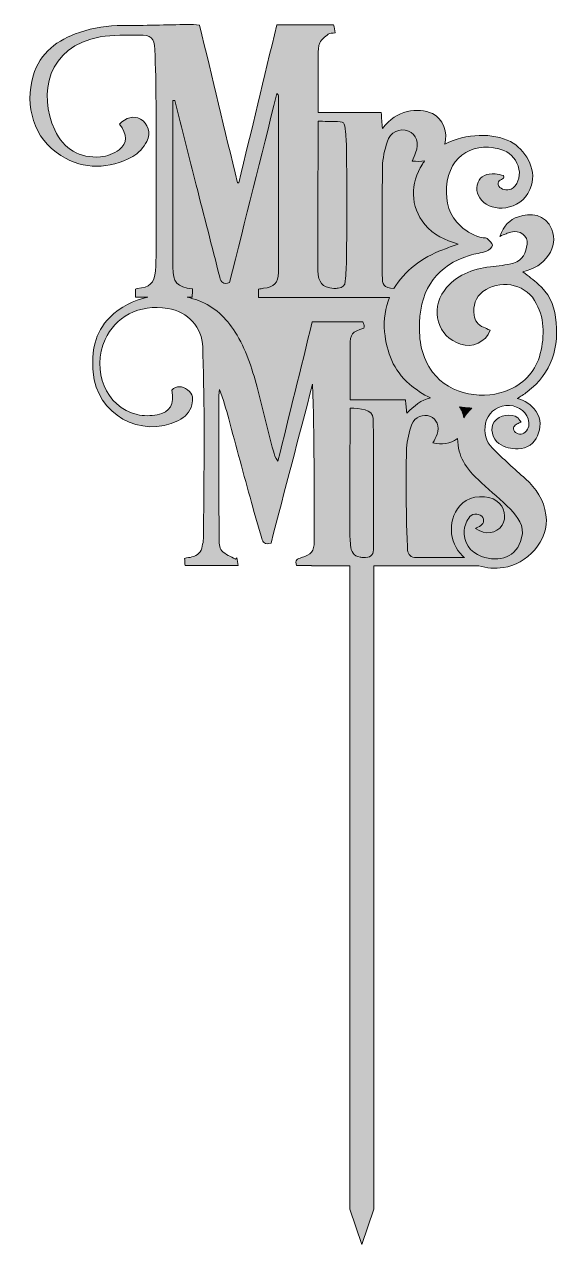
# Model space of a CAD drawing. Header units: centimetres. Extents: x -44.5 to 43.2, y -48 to 49.6.
# Drawn here: x -5.13 to 4.75, y -47.99 to -25.48 of the extents above; entities that cross this region are included whole.
import ezdxf

# ---------------------------------------------------------------- set-up
doc = ezdxf.new("R2010")
doc.units = ezdxf.units.CM
doc.header["$MEASUREMENT"] = 0
doc.layers.add('Warstwa 1', color=7, linetype='Continuous')

msp = doc.modelspace()

# ---------------------------------------------------------------- hatches: boundary and pattern name
at = {"layer": 'Warstwa 1', "true_color": 0x2b2a29}
h = msp.add_hatch(color=250, dxfattribs=at)
edge = h.paths.add_edge_path()
edge.add_spline(control_points=[(4.11577, -33.86173), (3.91042, -33.67673), (3.7042, -33.49216), (3.50827, -33.29744), (3.38292, -33.17287), (3.34373, -33.01312), (3.37862, -32.83546), (3.41237, -32.66357), (3.5642, -32.52779), (3.75403, -32.50986), (3.94046, -32.49225), (4.10822, -32.58936), (4.16509, -32.75653), (4.19532, -32.84548), (4.18133, -32.93347), (4.10937, -33.00123), (4.05489, -33.05251), (3.95433, -33.04373), (3.91362, -32.98595), (3.86723, -32.92012), (3.90757, -32.8787), (3.96128, -32.84631), (3.98348, -32.83291), (4.01018, -32.82697), (4.03483, -32.81763), (3.99685, -32.76735), (3.98918, -32.74579), (3.97399, -32.73386), (3.86085, -32.64497), (3.63296, -32.68485), (3.53881, -32.80841), (3.45597, -32.91711), (3.5015, -33.12573), (3.62521, -33.21063), (3.73276, -33.28447), (3.85016, -33.31108), (3.98057, -33.30639), (4.15255, -33.30022), (4.27661, -33.20916), (4.33684, -33.06625), (4.39702, -32.92345), (4.41159, -32.76112), (4.31287, -32.61663), (4.22579, -32.4892), (4.09991, -32.41395), (3.96118, -32.37725), (4.025, -32.3426), (4.08731, -32.30294), (4.14779, -32.25736), (4.60323, -31.91412), (4.74574, -31.42865), (4.67234, -30.87878), (4.64084, -30.64276), (4.53706, -30.42959), (4.35241, -30.26783), (4.26595, -30.1921), (4.17268, -30.12414), (4.06889, -30.04184), (4.27572, -29.99127), (4.4315, -29.89736), (4.54195, -29.7335), (4.64272, -29.58404), (4.66897, -29.42666), (4.6026, -29.2588), (4.48663, -28.96549), (4.19901, -28.957), (3.98493, -29.02513), (3.82287, -29.07672), (3.71368, -29.19567), (3.64162, -29.38788), (3.73274, -29.35288), (3.789, -29.32637), (3.84801, -29.30952), (4.00618, -29.26434), (4.16937, -29.37831), (4.14639, -29.53261), (4.12391, -29.68379), (4.06555, -29.83567), (3.89601, -29.88095), (3.75702, -29.91805), (3.61147, -29.93273), (3.46797, -29.95035), (3.13068, -29.9917), (2.83203, -30.10028), (2.61824, -30.38626), (2.34918, -30.74617), (2.49492, -31.23837), (2.91808, -31.3794), (3.1357, -31.45193), (3.38391, -31.34024), (3.46335, -31.11958), (3.4165, -31.09891), (3.3795, -31.08119), (3.34147, -31.0661), (3.23884, -31.02538), (3.18204, -30.9439), (3.16746, -30.84132), (3.14304, -30.66951), (3.19431, -30.51012), (3.33065, -30.40585), (3.62228, -30.18283), (4.08871, -30.25378), (4.28225, -30.56859), (4.4738, -30.88022), (4.47164, -31.2161), (4.38768, -31.55216), (4.31047, -31.86133), (4.11707, -32.08058), (3.81884, -32.21563), (3.37434, -32.41689), (2.7239, -32.3224), (2.40277, -31.89327), (2.196, -31.61699), (2.14736, -31.30579), (2.15942, -30.97738), (2.18289, -30.33889), (2.50433, -29.9203), (3.08053, -29.74013), (3.18483, -29.70753), (3.29658, -29.69763), (3.39919, -29.66121), (3.44415, -29.64525), (3.50226, -29.59033), (3.50417, -29.55069), (3.50605, -29.51168), (3.44756, -29.46615), (3.40906, -29.43049), (3.39266, -29.41531), (3.35991, -29.41693), (3.33428, -29.41276), (3.17451, -29.38675), (3.04133, -29.30926), (2.92366, -29.20161), (2.71025, -29.00635), (2.63988, -28.75892), (2.65935, -28.47839), (2.70153, -27.87046), (3.20722, -27.61372), (3.71676, -27.80742), (3.86446, -27.86356), (3.95714, -27.98922), (3.99475, -28.14708), (4.02904, -28.29101), (3.96005, -28.46507), (3.85094, -28.51483), (3.77259, -28.55054), (3.6604, -28.52566), (3.62624, -28.46255), (3.57474, -28.36742), (3.66226, -28.35063), (3.7121, -28.31213), (3.71664, -28.30862), (3.71271, -28.29416), (3.71271, -28.26744), (3.66238, -28.25734), (3.6087, -28.24178), (3.55403, -28.23653), (3.40325, -28.22205), (3.2822, -28.28257), (3.24187, -28.38753), (3.1857, -28.53369), (3.22547, -28.65559), (3.34847, -28.76328), (3.56787, -28.95538), (4.09411, -28.89667), (4.22811, -28.44604), (4.31791, -28.14406), (4.10969, -27.77996), (3.8383, -27.64045), (3.52155, -27.47764), (3.01756, -27.48653), (2.62755, -27.68825), (2.68495, -27.47949), (2.59115, -27.20821), (2.39928, -27.12394), (2.12718, -27.00446), (1.737, -27.04771), (1.47464, -27.40004), (1.46709, -27.29379), (1.46078, -27.20503), (1.45369, -27.10509), (1.14855, -27.10509), (0.61344, -27.10509), (0.28742, -27.10509), (0.28777, -26.75222), (0.28794, -26.39933), (0.28857, -26.04646), (0.28869, -25.96907), (0.28942, -25.88367), (0.321, -25.81668), (0.35063, -25.7538), (0.41727, -25.70463), (0.47615, -25.66088), (0.5054, -25.63914), (0.55375, -25.64312), (0.60421, -25.63339), (0.59366, -25.58082), (0.58488, -25.53705), (0.57495, -25.48746), (0.22205, -25.48746), (-0.121, -25.48746), (-0.47399, -25.48746), (-0.70855, -26.46257), (-0.94152, -27.43115), (-1.17451, -28.39973), (-1.18315, -28.39921), (-1.1918, -28.39867), (-1.20045, -28.39814), (-1.43282, -27.4321), (-1.66522, -26.46604), (-1.89983, -25.49069), (-1.97684, -25.48633), (-2.04357, -25.47848), (-2.11015, -25.47948), (-2.51246, -25.48543), (-2.91478, -25.50096), (-3.31699, -25.49814), (-3.59273, -25.49621), (-3.85765, -25.53764), (-4.11708, -25.62591), (-4.52325, -25.7641), (-4.84005, -25.99614), (-4.96934, -26.42896), (-5.13235, -26.97472), (-4.96132, -27.59076), (-4.45757, -27.89941), (-4.02193, -28.1663), (-3.5716, -28.14998), (-3.13194, -27.91614), (-3.02538, -27.85948), (-2.93407, -27.74548), (-2.87415, -27.63671), (-2.78909, -27.48233), (-2.85367, -27.30423), (-2.98953, -27.22522), (-3.10889, -27.15582), (-3.26613, -27.19419), (-3.37614, -27.31957), (-3.23436, -27.50297), (-3.2267, -27.67862), (-3.38364, -27.79051), (-3.48097, -27.85989), (-3.60881, -27.9134), (-3.72675, -27.922), (-4.11474, -27.95027), (-4.40351, -27.78071), (-4.57092, -27.42562), (-4.87955, -26.77103), (-4.71724, -25.88148), (-3.73106, -25.70986), (-3.4966, -25.66905), (-3.25257, -25.68022), (-3.01278, -25.67416), (-2.79491, -25.66866), (-2.73331, -25.7235), (-2.72462, -25.94303), (-2.71159, -26.27214), (-2.70437, -26.60164), (-2.70291, -26.93102), (-2.69941, -27.7266), (-2.69976, -28.52221), (-2.70056, -29.31782), (-2.7008, -29.55311), (-2.69721, -29.78918), (-2.7144, -30.02349), (-2.73155, -30.25718), (-2.82094, -30.33088), (-3.05352, -30.3478), (-3.06215, -30.34843), (-3.07015, -30.3578), (-3.0813, -30.36492), (-3.0813, -30.40881), (-3.0813, -30.45447), (-3.0813, -30.51298), (-3.00564, -30.51298), (-2.93032, -30.51298), (-2.85503, -30.51298), (-3.12249, -30.56399), (-3.35932, -30.6877), (-3.55607, -30.88304), (-3.8401, -31.16504), (-3.89524, -31.51756), (-3.86337, -31.89642), (-3.79836, -32.66884), (-2.98437, -33.1276), (-2.28972, -32.78433), (-2.16507, -32.72273), (-2.07494, -32.63244), (-2.04257, -32.49803), (-2.01796, -32.39588), (-2.01038, -32.29635), (-2.11922, -32.21843), (-2.22641, -32.14169), (-2.31718, -32.14217), (-2.41355, -32.22459), (-2.36102, -32.48313), (-2.43984, -32.63286), (-2.67941, -32.67925), (-2.79918, -32.70245), (-2.93309, -32.70351), (-3.05128, -32.67539), (-3.6375, -32.53593), (-3.89837, -31.86145), (-3.64202, -31.28813), (-3.46444, -30.89093), (-3.02333, -30.62561), (-2.4831, -30.71695), (-2.11543, -30.77911), (-1.85132, -31.06301), (-1.84107, -31.43476), (-1.8281, -31.90517), (-1.81629, -32.37576), (-1.81541, -32.84629), (-1.8141, -33.55227), (-1.82236, -34.25827), (-1.82804, -34.96426), (-1.82842, -35.01068), (-1.84138, -35.05704), (-1.84896, -35.10334), (-1.86723, -35.21482), (-1.93695, -35.27708), (-2.04296, -35.30268), (-2.08277, -35.31229), (-2.12353, -35.31799), (-2.17623, -35.32777), (-2.17246, -35.37805), (-2.16924, -35.42072), (-2.16618, -35.4614), (-1.83398, -35.4614), (-1.51713, -35.4614), (-1.18637, -35.4614), (-1.19574, -35.40336), (-1.20281, -35.35963), (-1.20987, -35.31588), (-1.21889, -35.32435), (-1.22792, -35.33283), (-1.23694, -35.34131), (-1.32284, -35.29172), (-1.42792, -35.25846), (-1.48844, -35.18728), (-1.53511, -35.13239), (-1.53916, -35.02999), (-1.53948, -34.94862), (-1.543, -34.07981), (-1.54214, -33.21097), (-1.54183, -32.34214), (-1.54181, -32.30015), (-1.53581, -32.25816), (-1.53259, -32.21617), (-1.45981, -32.39603), (-1.41093, -32.57664), (-1.3618, -32.75716), (-1.22198, -33.27081), (-1.083, -33.7847), (-0.94172, -34.29796), (-0.88094, -34.51887), (-0.81461, -34.73826), (-0.75224, -34.95874), (-0.73104, -35.03371), (-0.69566, -35.08186), (-0.58029, -35.04489), (-0.32563, -34.07222), (-0.06957, -33.09427), (0.1865, -32.1163), (0.21639, -33.08625), (0.21736, -34.04916), (0.21553, -35.01209), (0.21519, -35.19797), (0.16366, -35.2648), (-0.01641, -35.31364), (-0.09499, -35.33496), (-0.14248, -35.3607), (-0.11044, -35.46089), (-0.01891, -35.46089), (0.07291, -35.46089), (0.16461, -35.46089), (0.16461, -35.46089), (0.16461, -35.46365), (0.16461, -35.46365), (0.16461, -35.46365), (0.87384, -35.46365), (0.87384, -35.46365), (0.87384, -35.46365), (0.87384, -47.33325), (0.87384, -47.33325), (0.87384, -47.33325), (1.09485, -47.98677), (1.09485, -47.98677), (1.09485, -47.98677), (1.31586, -47.33325), (1.31586, -47.33325), (1.31586, -47.33325), (1.31586, -35.46365), (1.31586, -35.46365), (1.59446, -35.46365), (1.87103, -35.46365), (2.14548, -35.46365), (2.14548, -35.46365), (3.25526, -35.46365), (3.25526, -35.46365), (3.39633, -35.51109), (3.54882, -35.51963), (3.70867, -35.49845), (4.13275, -35.44221), (4.56278, -35.00515), (4.49383, -34.52562), (4.45429, -34.25047), (4.31581, -34.04195), (4.11577, -33.86173)], knot_values=[0, 0, 0, 0, 0.00735294, 0.00735294, 0.00735294, 0.01470588, 0.01470588, 0.01470588, 0.02205882, 0.02205882, 0.02205882, 0.02941176, 0.02941176, 0.02941176, 0.03676471, 0.03676471, 0.03676471, 0.04411765, 0.04411765, 0.04411765, 0.05147059, 0.05147059, 0.05147059, 0.05882353, 0.05882353, 0.05882353, 0.06617647, 0.06617647, 0.06617647, 0.07352941, 0.07352941, 0.07352941, 0.08088235, 0.08088235, 0.08088235, 0.08823529, 0.08823529, 0.08823529, 0.09558824, 0.09558824, 0.09558824, 0.10294118, 0.10294118, 0.10294118, 0.11029412, 0.11029412, 0.11029412, 0.11764706, 0.11764706, 0.11764706, 0.125, 0.125, 0.125, 0.13235294, 0.13235294, 0.13235294, 0.13970588, 0.13970588, 0.13970588, 0.14705882, 0.14705882, 0.14705882, 0.15441176, 0.15441176, 0.15441176, 0.16176471, 0.16176471, 0.16176471, 0.16911765, 0.16911765, 0.16911765, 0.17647059, 0.17647059, 0.17647059, 0.18382353, 0.18382353, 0.18382353, 0.19117647, 0.19117647, 0.19117647, 0.19852941, 0.19852941, 0.19852941, 0.20588235, 0.20588235, 0.20588235, 0.21323529, 0.21323529, 0.21323529, 0.22058824, 0.22058824, 0.22058824, 0.22794118, 0.22794118, 0.22794118, 0.23529412, 0.23529412, 0.23529412, 0.24264706, 0.24264706, 0.24264706, 0.25, 0.25, 0.25, 0.25735294, 0.25735294, 0.25735294, 0.26470588, 0.26470588, 0.26470588, 0.27205882, 0.27205882, 0.27205882, 0.27941176, 0.27941176, 0.27941176, 0.28676471, 0.28676471, 0.28676471, 0.29411765, 0.29411765, 0.29411765, 0.30147059, 0.30147059, 0.30147059, 0.30882353, 0.30882353, 0.30882353, 0.31617647, 0.31617647, 0.31617647, 0.32352941, 0.32352941, 0.32352941, 0.33088235, 0.33088235, 0.33088235, 0.33823529, 0.33823529, 0.33823529, 0.34558824, 0.34558824, 0.34558824, 0.35294118, 0.35294118, 0.35294118, 0.36029412, 0.36029412, 0.36029412, 0.36764706, 0.36764706, 0.36764706, 0.375, 0.375, 0.375, 0.38235294, 0.38235294, 0.38235294, 0.38970588, 0.38970588, 0.38970588, 0.39705882, 0.39705882, 0.39705882, 0.40441176, 0.40441176, 0.40441176, 0.41176471, 0.41176471, 0.41176471, 0.41911765, 0.41911765, 0.41911765, 0.42647059, 0.42647059, 0.42647059, 0.43382353, 0.43382353, 0.43382353, 0.44117647, 0.44117647, 0.44117647, 0.44852941, 0.44852941, 0.44852941, 0.45588235, 0.45588235, 0.45588235, 0.46323529, 0.46323529, 0.46323529, 0.47058824, 0.47058824, 0.47058824, 0.47794118, 0.47794118, 0.47794118, 0.48529412, 0.48529412, 0.48529412, 0.49264706, 0.49264706, 0.49264706, 0.5, 0.5, 0.5, 0.50735294, 0.50735294, 0.50735294, 0.51470588, 0.51470588, 0.51470588, 0.52205882, 0.52205882, 0.52205882, 0.52941176, 0.52941176, 0.52941176, 0.53676471, 0.53676471, 0.53676471, 0.54411765, 0.54411765, 0.54411765, 0.55147059, 0.55147059, 0.55147059, 0.55882353, 0.55882353, 0.55882353, 0.56617647, 0.56617647, 0.56617647, 0.57352941, 0.57352941, 0.57352941, 0.58088235, 0.58088235, 0.58088235, 0.58823529, 0.58823529, 0.58823529, 0.59558824, 0.59558824, 0.59558824, 0.60294118, 0.60294118, 0.60294118, 0.61029412, 0.61029412, 0.61029412, 0.61764706, 0.61764706, 0.61764706, 0.625, 0.625, 0.625, 0.63235294, 0.63235294, 0.63235294, 0.63970588, 0.63970588, 0.63970588, 0.64705882, 0.64705882, 0.64705882, 0.65441176, 0.65441176, 0.65441176, 0.66176471, 0.66176471, 0.66176471, 0.66911765, 0.66911765, 0.66911765, 0.67647059, 0.67647059, 0.67647059, 0.68382353, 0.68382353, 0.68382353, 0.69117647, 0.69117647, 0.69117647, 0.69852941, 0.69852941, 0.69852941, 0.70588235, 0.70588235, 0.70588235, 0.71323529, 0.71323529, 0.71323529, 0.72058824, 0.72058824, 0.72058824, 0.72794118, 0.72794118, 0.72794118, 0.73529412, 0.73529412, 0.73529412, 0.74264706, 0.74264706, 0.74264706, 0.75, 0.75, 0.75, 0.75735294, 0.75735294, 0.75735294, 0.76470588, 0.76470588, 0.76470588, 0.77205882, 0.77205882, 0.77205882, 0.77941176, 0.77941176, 0.77941176, 0.78676471, 0.78676471, 0.78676471, 0.79411765, 0.79411765, 0.79411765, 0.80147059, 0.80147059, 0.80147059, 0.80882353, 0.80882353, 0.80882353, 0.81617647, 0.81617647, 0.81617647, 0.82352941, 0.82352941, 0.82352941, 0.83088235, 0.83088235, 0.83088235, 0.83823529, 0.83823529, 0.83823529, 0.84558824, 0.84558824, 0.84558824, 0.85294118, 0.85294118, 0.85294118, 0.86029412, 0.86029412, 0.86029412, 0.86764706, 0.86764706, 0.86764706, 0.875, 0.875, 0.875, 0.88235294, 0.88235294, 0.88235294, 0.88970588, 0.88970588, 0.88970588, 0.89705882, 0.89705882, 0.89705882, 0.90441176, 0.90441176, 0.90441176, 0.91176471, 0.91176471, 0.91176471, 0.91911765, 0.91911765, 0.91911765, 0.92647059, 0.92647059, 0.92647059, 0.93382353, 0.93382353, 0.93382353, 0.94117647, 0.94117647, 0.94117647, 0.94852941, 0.94852941, 0.94852941, 0.95588235, 0.95588235, 0.95588235, 0.96323529, 0.96323529, 0.96323529, 0.97058824, 0.97058824, 0.97058824, 0.97794118, 0.97794118, 0.97794118, 0.98529412, 0.98529412, 0.98529412, 0.99264706, 0.99264706, 0.99264706, 1, 1, 1, 1], degree=3, periodic=1)
h = msp.add_hatch(color=250, dxfattribs=at)
edge = h.paths.add_edge_path()
edge.add_spline(control_points=[(0.87803, -32.4052), (0.87803, -32.4052), (0.87803, -32.4052), (0.87803, -32.4052), (0.87849, -32.07436), (0.87869, -31.74349), (0.87962, -31.41265), (0.88027, -31.17963), (0.9124, -31.14589), (1.13401, -31.08334), (1.13527, -31.06548), (1.14034, -31.04473), (1.13706, -31.02541), (1.13388, -31.00658), (1.12214, -30.98921), (1.11109, -30.96427), (0.80117, -30.96427), (0.49445, -30.96427), (0.18127, -30.96427), (-0.03109, -31.82535), (-0.2419, -32.68006), (-0.45269, -33.53478), (-0.50206, -33.47006), (-0.52223, -33.41093), (-0.53759, -33.35055), (-0.63795, -32.95616), (-0.73156, -32.55996), (-0.83864, -32.16743), (-0.93486, -31.81467), (-1.04175, -31.46508), (-1.24345, -31.15276), (-1.41193, -30.89191), (-1.62049, -30.6844), (-1.91837, -30.5736), (-1.98771, -30.54781), (-2.05748, -30.52792), (-2.12759, -30.51298), (-2.09693, -30.51298), (-2.06665, -30.51298), (-2.03581, -30.51298), (-2.0331, -30.454), (-2.03087, -30.40534), (-2.02868, -30.35787), (-2.31573, -30.32401), (-2.39108, -30.23781), (-2.39347, -29.95717), (-2.39352, -29.95192), (-2.39348, -29.94669), (-2.39348, -29.94146), (-2.39362, -28.99407), (-2.39376, -28.04669), (-2.39389, -27.09929), (-2.39391, -27.02745), (-2.39389, -26.95563), (-2.39389, -26.8838), (-2.38206, -26.88326), (-2.37026, -26.88272), (-2.35843, -26.88217), (-2.22592, -27.40307), (-2.09389, -27.92408), (-1.96077, -28.44484), (-1.81617, -29.0105), (-1.66806, -29.57529), (-1.52769, -30.142), (-1.50331, -30.24045), (-1.46456, -30.27847), (-1.34534, -30.24045), (-1.05586, -29.08585), (-0.76371, -27.92061), (-0.47155, -26.75537), (-0.44919, -26.7707), (-0.44545, -26.78086), (-0.44545, -26.79103), (-0.44501, -27.87962), (-0.44404, -28.9682), (-0.44545, -30.05677), (-0.4457, -30.24927), (-0.52395, -30.32643), (-0.71945, -30.34646), (-0.74916, -30.34951), (-0.77841, -30.35726), (-0.80994, -30.36321), (-0.80994, -30.41556), (-0.80994, -30.45962), (-0.80994, -30.5146), (-0.33702, -30.5146), (0.12561, -30.5146), (0.59563, -30.5146), (0.59563, -30.51406), (0.59563, -30.5136), (0.59563, -30.51308), (0.93881, -30.51308), (1.27156, -30.51308), (1.60798, -30.51308), (1.52836, -30.70482), (1.49322, -30.91882), (1.51692, -31.15107), (1.55536, -31.52785), (1.6743, -31.858), (1.97423, -32.11276), (2.09669, -32.21679), (2.22554, -32.30144), (2.36202, -32.36813), (2.19458, -32.40322), (2.05751, -32.51614), (1.92659, -32.65164), (1.91588, -32.55471), (1.90761, -32.47981), (1.89935, -32.4052), (1.63755, -32.4052), (1.1786, -32.4052), (0.87803, -32.4052)], knot_values=[0, 0, 0, 0, 0.02702703, 0.02702703, 0.02702703, 0.05405405, 0.05405405, 0.05405405, 0.08108108, 0.08108108, 0.08108108, 0.10810811, 0.10810811, 0.10810811, 0.13513514, 0.13513514, 0.13513514, 0.16216216, 0.16216216, 0.16216216, 0.18918919, 0.18918919, 0.18918919, 0.21621622, 0.21621622, 0.21621622, 0.24324324, 0.24324324, 0.24324324, 0.27027027, 0.27027027, 0.27027027, 0.2972973, 0.2972973, 0.2972973, 0.32432432, 0.32432432, 0.32432432, 0.35135135, 0.35135135, 0.35135135, 0.37837838, 0.37837838, 0.37837838, 0.40540541, 0.40540541, 0.40540541, 0.43243243, 0.43243243, 0.43243243, 0.45945946, 0.45945946, 0.45945946, 0.48648649, 0.48648649, 0.48648649, 0.51351351, 0.51351351, 0.51351351, 0.54054054, 0.54054054, 0.54054054, 0.56756757, 0.56756757, 0.56756757, 0.59459459, 0.59459459, 0.59459459, 0.62162162, 0.62162162, 0.62162162, 0.64864865, 0.64864865, 0.64864865, 0.67567568, 0.67567568, 0.67567568, 0.7027027, 0.7027027, 0.7027027, 0.72972973, 0.72972973, 0.72972973, 0.75675676, 0.75675676, 0.75675676, 0.78378378, 0.78378378, 0.78378378, 0.81081081, 0.81081081, 0.81081081, 0.83783784, 0.83783784, 0.83783784, 0.86486486, 0.86486486, 0.86486486, 0.89189189, 0.89189189, 0.89189189, 0.91891892, 0.91891892, 0.91891892, 0.94594595, 0.94594595, 0.94594595, 0.97297297, 0.97297297, 0.97297297, 1, 1, 1, 1], degree=3, periodic=1)
h = msp.add_hatch(color=250, dxfattribs=at)
edge = h.paths.add_edge_path()
edge.add_spline(control_points=[(0.28725, -27.2644), (0.28725, -27.2644), (0.28725, -27.2644), (0.28725, -27.2644), (0.37807, -27.26653), (0.56807, -27.26839), (0.5847, -27.2687), (0.77251, -27.27218), (0.78023, -27.27746), (0.79496, -27.45883), (0.80466, -27.57829), (0.81447, -27.69816), (0.81481, -27.81788), (0.81669, -28.47705), (0.81709, -29.13622), (0.81449, -29.79537), (0.81393, -29.93568), (0.79909, -30.07593), (0.79031, -30.21617), (0.78524, -30.29743), (0.73802, -30.33719), (0.66004, -30.34503), (0.63376, -30.34768), (0.60713, -30.35003), (0.57761, -30.35262), (0.35668, -30.32049), (0.29584, -30.24803), (0.2864, -30.01914), (0.2849, -29.98256), (0.28569, -29.94588), (0.28571, -29.90923), (0.28607, -29.02762), (0.28647, -28.14602), (0.28725, -27.2644)], knot_values=[0, 0, 0, 0, 0.09090909, 0.09090909, 0.09090909, 0.18181818, 0.18181818, 0.18181818, 0.27272727, 0.27272727, 0.27272727, 0.36363636, 0.36363636, 0.36363636, 0.45454545, 0.45454545, 0.45454545, 0.54545455, 0.54545455, 0.54545455, 0.63636364, 0.63636364, 0.63636364, 0.72727273, 0.72727273, 0.72727273, 0.81818182, 0.81818182, 0.81818182, 0.90909091, 0.90909091, 0.90909091, 1, 1, 1, 1], degree=3, periodic=1)
h = msp.add_hatch(color=250, dxfattribs=at)
edge = h.paths.add_edge_path()
edge.add_spline(control_points=[(1.47691, -28.1044), (1.47691, -28.1044), (1.47691, -28.1044), (1.47691, -28.1044), (1.47899, -27.95154), (1.5166, -27.79507), (1.56238, -27.6479), (1.61999, -27.4626), (1.79505, -27.38369), (1.95774, -27.44692), (2.10104, -27.50262), (2.15611, -27.66949), (2.08886, -27.84772), (2.07146, -27.89379), (2.0505, -27.93851), (2.02453, -27.99943), (2.10904, -28.00718), (2.18412, -28.00794), (2.25378, -27.99658), (2.2398, -28.01517), (2.22627, -28.03413), (2.21365, -28.05386), (1.98462, -28.4114), (1.98711, -28.83727), (2.2554, -29.16769), (2.41527, -29.36457), (2.62988, -29.4591), (2.87481, -29.52993), (2.77295, -29.56736), (2.68011, -29.60104), (2.58759, -29.63552), (2.20774, -29.77707), (1.87937, -30.02498), (1.6879, -30.35244), (1.49433, -30.32736), (1.47389, -30.29713), (1.47359, -30.0974), (1.47254, -29.43304), (1.46785, -28.76863), (1.47691, -28.1044)], knot_values=[0, 0, 0, 0, 0.07692308, 0.07692308, 0.07692308, 0.15384615, 0.15384615, 0.15384615, 0.23076923, 0.23076923, 0.23076923, 0.30769231, 0.30769231, 0.30769231, 0.38461538, 0.38461538, 0.38461538, 0.46153846, 0.46153846, 0.46153846, 0.53846154, 0.53846154, 0.53846154, 0.61538462, 0.61538462, 0.61538462, 0.69230769, 0.69230769, 0.69230769, 0.76923077, 0.76923077, 0.76923077, 0.84615385, 0.84615385, 0.84615385, 0.92307692, 0.92307692, 0.92307692, 1, 1, 1, 1], degree=3, periodic=1)
h = msp.add_hatch(color=250, dxfattribs=at)
edge = h.paths.add_edge_path()
edge.add_spline(control_points=[(0.87631, -34.92896), (0.87631, -34.92896), (0.87631, -34.92896), (0.87631, -34.92896), (0.87644, -34.13872), (0.87682, -33.34849), (0.87778, -32.55825), (1.05758, -32.56307), (1.30055, -32.57285), (1.30445, -32.74933), (1.31166, -33.07361), (1.31188, -33.39807), (1.31266, -33.72247), (1.31379, -34.18831), (1.31359, -34.65417), (1.31225, -35.12001), (1.31183, -35.26365), (1.28114, -35.30062), (1.16386, -35.31158), (1.14139, -35.31368), (1.11862, -35.31283), (1.09273, -35.31229), (1.08448, -35.30997), (1.07578, -35.30798), (1.06646, -35.30645), (0.94013, -35.28586), (0.89492, -35.20201), (0.88859, -35.08523), (0.88575, -35.03306), (0.87629, -34.98104), (0.87631, -34.92896)], knot_values=[0, 0, 0, 0, 0.1, 0.1, 0.1, 0.2, 0.2, 0.2, 0.3, 0.3, 0.3, 0.4, 0.4, 0.4, 0.5, 0.5, 0.5, 0.6, 0.6, 0.6, 0.7, 0.7, 0.7, 0.8, 0.8, 0.8, 0.9, 0.9, 0.9, 1, 1, 1, 1], degree=3, periodic=1)
h = msp.add_hatch(color=250, dxfattribs=at)
edge = h.paths.add_edge_path()
edge.add_spline(control_points=[(2.96218, -32.54226), (2.96218, -32.54226), (2.96218, -32.54226), (2.96218, -32.54226), (3.01784, -32.54909), (3.07295, -32.55371), (3.12748, -32.55618), (3.07322, -32.60313), (3.02351, -32.66091), (2.98034, -32.73358), (2.96272, -32.65012), (2.9333, -32.58466), (2.89517, -32.53294), (2.91733, -32.53635), (2.93965, -32.5395), (2.96218, -32.54226)], knot_values=[0, 0, 0, 0, 0.2, 0.2, 0.2, 0.4, 0.4, 0.4, 0.6, 0.6, 0.6, 0.8, 0.8, 0.8, 1, 1, 1, 1], degree=3, periodic=1)
h = msp.add_hatch(color=250, dxfattribs=at)
edge = h.paths.add_edge_path()
edge.add_spline(control_points=[(4.04544, -34.94984), (4.04544, -34.94984), (4.04544, -34.94984), (4.04544, -34.94984), (3.95331, -35.31212), (3.64074, -35.41055), (3.30255, -35.29297), (3.09347, -35.22027), (2.9603, -35.01743), (2.98391, -34.80554), (2.99355, -34.71887), (3.0363, -34.62553), (3.09125, -34.55712), (3.14761, -34.48698), (3.29132, -34.50539), (3.32588, -34.57504), (3.3715, -34.66693), (3.31685, -34.71936), (3.23484, -34.75257), (3.22068, -34.7583), (3.20801, -34.76775), (3.19153, -34.77727), (3.38151, -34.90193), (3.57941, -34.87325), (3.68277, -34.71751), (3.77516, -34.57829), (3.73252, -34.37576), (3.5889, -34.2716), (3.42163, -34.1503), (3.11374, -34.16701), (2.95882, -34.30404), (2.65692, -34.57103), (2.70168, -35.04794), (2.95266, -35.28157), (2.96442, -35.29251), (2.97638, -35.30285), (2.98841, -35.31293), (2.98841, -35.31293), (2.06711, -35.31293), (2.06711, -35.31293), (2.06693, -35.31288), (2.06678, -35.31283), (2.06659, -35.3128), (1.97591, -35.29463), (1.94055, -35.23717), (1.93931, -35.14414), (1.93687, -34.96155), (1.92016, -34.77915), (1.91875, -34.5966), (1.91539, -34.16219), (1.9093, -33.7275), (1.92195, -33.29345), (1.92625, -33.14627), (1.97053, -32.9961), (2.02018, -32.85564), (2.06815, -32.71999), (2.23019, -32.66167), (2.3603, -32.70854), (2.47313, -32.74917), (2.53346, -32.90046), (2.48628, -33.04021), (2.46785, -33.09479), (2.43439, -33.14431), (2.40683, -33.19796), (2.57476, -33.24423), (2.72089, -33.21388), (2.85999, -33.11839), (2.88077, -33.46499), (2.98589, -33.63438), (3.30413, -33.93712), (3.47807, -34.10259), (3.67077, -34.24925), (3.83654, -34.4221), (3.97279, -34.56415), (4.10257, -34.72511), (4.04544, -34.94984)], knot_values=[0, 0, 0, 0, 0.04, 0.04, 0.04, 0.08, 0.08, 0.08, 0.12, 0.12, 0.12, 0.16, 0.16, 0.16, 0.2, 0.2, 0.2, 0.24, 0.24, 0.24, 0.28, 0.28, 0.28, 0.32, 0.32, 0.32, 0.36, 0.36, 0.36, 0.4, 0.4, 0.4, 0.44, 0.44, 0.44, 0.48, 0.48, 0.48, 0.52, 0.52, 0.52, 0.56, 0.56, 0.56, 0.6, 0.6, 0.6, 0.64, 0.64, 0.64, 0.68, 0.68, 0.68, 0.72, 0.72, 0.72, 0.76, 0.76, 0.76, 0.8, 0.8, 0.8, 0.84, 0.84, 0.84, 0.88, 0.88, 0.88, 0.92, 0.92, 0.92, 0.96, 0.96, 0.96, 1, 1, 1, 1], degree=3, periodic=1)

# ---------------------------------------------------------------- linework, layer by layer
at = {"layer": 'Warstwa 1', "lineweight": 9}
for points, knots in [([(4.11577, -33.86173), (3.91042, -33.67673), (3.7042, -33.49216), (3.50827, -33.29744), (3.38292, -33.17287), (3.34373, -33.01312), (3.37862, -32.83546), (3.41237, -32.66357), (3.5642, -32.52779), (3.75403, -32.50986), (3.94046, -32.49225), (4.10822, -32.58936), (4.16509, -32.75653), (4.19532, -32.84548), (4.18133, -32.93347), (4.10937, -33.00123), (4.05489, -33.05251), (3.95433, -33.04373), (3.91362, -32.98595), (3.86723, -32.92012), (3.90757, -32.8787), (3.96128, -32.84631), (3.98348, -32.83291), (4.01018, -32.82697), (4.03483, -32.81763), (3.99685, -32.76735), (3.98918, -32.74579), (3.97399, -32.73386), (3.86085, -32.64497), (3.63296, -32.68485), (3.53881, -32.80841), (3.45597, -32.91711), (3.5015, -33.12573), (3.62521, -33.21063), (3.73276, -33.28447), (3.85016, -33.31108), (3.98057, -33.30639), (4.15255, -33.30022), (4.27661, -33.20916), (4.33684, -33.06625), (4.39702, -32.92345), (4.41159, -32.76112), (4.31287, -32.61663), (4.22579, -32.4892), (4.09991, -32.41395), (3.96118, -32.37725), (4.025, -32.3426), (4.08731, -32.30294), (4.14779, -32.25736), (4.60323, -31.91412), (4.74574, -31.42865), (4.67234, -30.87878), (4.64084, -30.64276), (4.53706, -30.42959), (4.35241, -30.26783), (4.26595, -30.1921), (4.17268, -30.12414), (4.06889, -30.04184), (4.27572, -29.99127), (4.4315, -29.89736), (4.54195, -29.7335), (4.64272, -29.58404), (4.66897, -29.42666), (4.6026, -29.2588), (4.48663, -28.96549), (4.19901, -28.957), (3.98493, -29.02513), (3.82287, -29.07672), (3.71368, -29.19567), (3.64162, -29.38788), (3.73274, -29.35288), (3.789, -29.32637), (3.84801, -29.30952), (4.00618, -29.26434), (4.16937, -29.37831), (4.14639, -29.53261), (4.12391, -29.68379), (4.06555, -29.83567), (3.89601, -29.88095), (3.75702, -29.91805), (3.61147, -29.93273), (3.46797, -29.95035), (3.13068, -29.9917), (2.83203, -30.10028), (2.61824, -30.38626), (2.34918, -30.74617), (2.49492, -31.23837), (2.91808, -31.3794), (3.1357, -31.45193), (3.38391, -31.34024), (3.46335, -31.11958), (3.4165, -31.09891), (3.3795, -31.08119), (3.34147, -31.0661), (3.23884, -31.02538), (3.18204, -30.9439), (3.16746, -30.84132), (3.14304, -30.66951), (3.19431, -30.51012), (3.33065, -30.40585), (3.62228, -30.18283), (4.08871, -30.25378), (4.28225, -30.56859), (4.4738, -30.88022), (4.47164, -31.2161), (4.38768, -31.55216), (4.31047, -31.86133), (4.11707, -32.08058), (3.81884, -32.21563), (3.37434, -32.41689), (2.7239, -32.3224), (2.40277, -31.89327), (2.196, -31.61699), (2.14736, -31.30579), (2.15942, -30.97738), (2.18289, -30.33889), (2.50433, -29.9203), (3.08053, -29.74013), (3.18483, -29.70753), (3.29658, -29.69763), (3.39919, -29.66121), (3.44415, -29.64525), (3.50226, -29.59033), (3.50417, -29.55069), (3.50605, -29.51168), (3.44756, -29.46615), (3.40906, -29.43049), (3.39266, -29.41531), (3.35991, -29.41693), (3.33428, -29.41276), (3.17451, -29.38675), (3.04133, -29.30926), (2.92366, -29.20161), (2.71025, -29.00635), (2.63988, -28.75892), (2.65935, -28.47839), (2.70153, -27.87046), (3.20722, -27.61372), (3.71676, -27.80742), (3.86446, -27.86356), (3.95714, -27.98922), (3.99475, -28.14708), (4.02904, -28.29101), (3.96005, -28.46507), (3.85094, -28.51483), (3.77259, -28.55054), (3.6604, -28.52566), (3.62624, -28.46255), (3.57474, -28.36742), (3.66226, -28.35063), (3.7121, -28.31213), (3.71664, -28.30862), (3.71271, -28.29416), (3.71271, -28.26744), (3.66238, -28.25734), (3.6087, -28.24178), (3.55403, -28.23653), (3.40325, -28.22205), (3.2822, -28.28257), (3.24187, -28.38753), (3.1857, -28.53369), (3.22547, -28.65559), (3.34847, -28.76328), (3.56787, -28.95538), (4.09411, -28.89667), (4.22811, -28.44604), (4.31791, -28.14406), (4.10969, -27.77996), (3.8383, -27.64045), (3.52155, -27.47764), (3.01756, -27.48653), (2.62755, -27.68825), (2.68495, -27.47949), (2.59115, -27.20821), (2.39928, -27.12394), (2.12718, -27.00446), (1.737, -27.04771), (1.47464, -27.40004), (1.46709, -27.29379), (1.46078, -27.20503), (1.45369, -27.10509), (1.14855, -27.10509), (0.61344, -27.10509), (0.28742, -27.10509), (0.28777, -26.75222), (0.28794, -26.39933), (0.28857, -26.04646), (0.28869, -25.96907), (0.28942, -25.88367), (0.321, -25.81668), (0.35063, -25.7538), (0.41727, -25.70463), (0.47615, -25.66088), (0.5054, -25.63914), (0.55375, -25.64312), (0.60421, -25.63339), (0.59366, -25.58082), (0.58488, -25.53705), (0.57495, -25.48746), (0.22205, -25.48746), (-0.121, -25.48746), (-0.47399, -25.48746), (-0.70855, -26.46257), (-0.94152, -27.43115), (-1.17451, -28.39973), (-1.18315, -28.39921), (-1.1918, -28.39867), (-1.20045, -28.39814), (-1.43282, -27.4321), (-1.66522, -26.46604), (-1.89983, -25.49069), (-1.97684, -25.48633), (-2.04357, -25.47848), (-2.11015, -25.47948), (-2.51246, -25.48543), (-2.91478, -25.50096), (-3.31699, -25.49814), (-3.59273, -25.49621), (-3.85765, -25.53764), (-4.11708, -25.62591), (-4.52325, -25.7641), (-4.84005, -25.99614), (-4.96934, -26.42896), (-5.13235, -26.97472), (-4.96132, -27.59076), (-4.45757, -27.89941), (-4.02193, -28.1663), (-3.5716, -28.14998), (-3.13194, -27.91614), (-3.02538, -27.85948), (-2.93407, -27.74548), (-2.87415, -27.63671), (-2.78909, -27.48233), (-2.85367, -27.30423), (-2.98953, -27.22522), (-3.10889, -27.15582), (-3.26613, -27.19419), (-3.37614, -27.31957), (-3.23436, -27.50297), (-3.2267, -27.67862), (-3.38364, -27.79051), (-3.48097, -27.85989), (-3.60881, -27.9134), (-3.72675, -27.922), (-4.11474, -27.95027), (-4.40351, -27.78071), (-4.57092, -27.42562), (-4.87955, -26.77103), (-4.71724, -25.88148), (-3.73106, -25.70986), (-3.4966, -25.66905), (-3.25257, -25.68022), (-3.01278, -25.67416), (-2.79491, -25.66866), (-2.73331, -25.7235), (-2.72462, -25.94303), (-2.71159, -26.27214), (-2.70437, -26.60164), (-2.70291, -26.93102), (-2.69941, -27.7266), (-2.69976, -28.52221), (-2.70056, -29.31782), (-2.7008, -29.55311), (-2.69721, -29.78918), (-2.7144, -30.02349), (-2.73155, -30.25718), (-2.82094, -30.33088), (-3.05352, -30.3478), (-3.06215, -30.34843), (-3.07015, -30.3578), (-3.0813, -30.36492), (-3.0813, -30.40881), (-3.0813, -30.45447), (-3.0813, -30.51298), (-3.00564, -30.51298), (-2.93032, -30.51298), (-2.85503, -30.51298), (-3.12249, -30.56399), (-3.35932, -30.6877), (-3.55607, -30.88304), (-3.8401, -31.16504), (-3.89524, -31.51756), (-3.86337, -31.89642), (-3.79836, -32.66884), (-2.98437, -33.1276), (-2.28972, -32.78433), (-2.16507, -32.72273), (-2.07494, -32.63244), (-2.04257, -32.49803), (-2.01796, -32.39588), (-2.01038, -32.29635), (-2.11922, -32.21843), (-2.22641, -32.14169), (-2.31718, -32.14217), (-2.41355, -32.22459), (-2.36102, -32.48313), (-2.43984, -32.63286), (-2.67941, -32.67925), (-2.79918, -32.70245), (-2.93309, -32.70351), (-3.05128, -32.67539), (-3.6375, -32.53593), (-3.89837, -31.86145), (-3.64202, -31.28813), (-3.46444, -30.89093), (-3.02333, -30.62561), (-2.4831, -30.71695), (-2.11543, -30.77911), (-1.85132, -31.06301), (-1.84107, -31.43476), (-1.8281, -31.90517), (-1.81629, -32.37576), (-1.81541, -32.84629), (-1.8141, -33.55227), (-1.82236, -34.25827), (-1.82804, -34.96426), (-1.82842, -35.01068), (-1.84138, -35.05704), (-1.84896, -35.10334), (-1.86723, -35.21482), (-1.93695, -35.27708), (-2.04296, -35.30268), (-2.08277, -35.31229), (-2.12353, -35.31799), (-2.17623, -35.32777), (-2.17246, -35.37805), (-2.16924, -35.42072), (-2.16618, -35.4614), (-1.83398, -35.4614), (-1.51713, -35.4614), (-1.18637, -35.4614), (-1.19574, -35.40336), (-1.20281, -35.35963), (-1.20987, -35.31588), (-1.21889, -35.32435), (-1.22792, -35.33283), (-1.23694, -35.34131), (-1.32284, -35.29172), (-1.42792, -35.25846), (-1.48844, -35.18728), (-1.53511, -35.13239), (-1.53916, -35.02999), (-1.53948, -34.94862), (-1.543, -34.07981), (-1.54214, -33.21097), (-1.54183, -32.34214), (-1.54181, -32.30015), (-1.53581, -32.25816), (-1.53259, -32.21617), (-1.45981, -32.39603), (-1.41093, -32.57664), (-1.3618, -32.75716), (-1.22198, -33.27081), (-1.083, -33.7847), (-0.94172, -34.29796), (-0.88094, -34.51887), (-0.81461, -34.73826), (-0.75224, -34.95874), (-0.73104, -35.03371), (-0.69566, -35.08186), (-0.58029, -35.04489), (-0.32563, -34.07222), (-0.06957, -33.09427), (0.1865, -32.1163), (0.21639, -33.08625), (0.21736, -34.04916), (0.21553, -35.01209), (0.21519, -35.19797), (0.16366, -35.2648), (-0.01641, -35.31364), (-0.09499, -35.33496), (-0.14248, -35.3607), (-0.11044, -35.46089), (-0.01891, -35.46089), (0.07291, -35.46089), (0.16461, -35.46089), (0.16461, -35.46089), (0.16461, -35.46365), (0.16461, -35.46365), (0.16461, -35.46365), (0.87384, -35.46365), (0.87384, -35.46365), (0.87384, -35.46365), (0.87384, -47.33325), (0.87384, -47.33325), (0.87384, -47.33325), (1.09485, -47.98677), (1.09485, -47.98677), (1.09485, -47.98677), (1.31586, -47.33325), (1.31586, -47.33325), (1.31586, -47.33325), (1.31586, -35.46365), (1.31586, -35.46365), (1.59446, -35.46365), (1.87103, -35.46365), (2.14548, -35.46365), (2.14548, -35.46365), (3.25526, -35.46365), (3.25526, -35.46365), (3.39633, -35.51109), (3.54882, -35.51963), (3.70867, -35.49845), (4.13275, -35.44221), (4.56278, -35.00515), (4.49383, -34.52562), (4.45429, -34.25047), (4.31581, -34.04195), (4.11577, -33.86173)], [0, 0, 0, 0, 0.00735294, 0.00735294, 0.00735294, 0.01470588, 0.01470588, 0.01470588, 0.02205882, 0.02205882, 0.02205882, 0.02941176, 0.02941176, 0.02941176, 0.03676471, 0.03676471, 0.03676471, 0.04411765, 0.04411765, 0.04411765, 0.05147059, 0.05147059, 0.05147059, 0.05882353, 0.05882353, 0.05882353, 0.06617647, 0.06617647, 0.06617647, 0.07352941, 0.07352941, 0.07352941, 0.08088235, 0.08088235, 0.08088235, 0.08823529, 0.08823529, 0.08823529, 0.09558824, 0.09558824, 0.09558824, 0.10294118, 0.10294118, 0.10294118, 0.11029412, 0.11029412, 0.11029412, 0.11764706, 0.11764706, 0.11764706, 0.125, 0.125, 0.125, 0.13235294, 0.13235294, 0.13235294, 0.13970588, 0.13970588, 0.13970588, 0.14705882, 0.14705882, 0.14705882, 0.15441176, 0.15441176, 0.15441176, 0.16176471, 0.16176471, 0.16176471, 0.16911765, 0.16911765, 0.16911765, 0.17647059, 0.17647059, 0.17647059, 0.18382353, 0.18382353, 0.18382353, 0.19117647, 0.19117647, 0.19117647, 0.19852941, 0.19852941, 0.19852941, 0.20588235, 0.20588235, 0.20588235, 0.21323529, 0.21323529, 0.21323529, 0.22058824, 0.22058824, 0.22058824, 0.22794118, 0.22794118, 0.22794118, 0.23529412, 0.23529412, 0.23529412, 0.24264706, 0.24264706, 0.24264706, 0.25, 0.25, 0.25, 0.25735294, 0.25735294, 0.25735294, 0.26470588, 0.26470588, 0.26470588, 0.27205882, 0.27205882, 0.27205882, 0.27941176, 0.27941176, 0.27941176, 0.28676471, 0.28676471, 0.28676471, 0.29411765, 0.29411765, 0.29411765, 0.30147059, 0.30147059, 0.30147059, 0.30882353, 0.30882353, 0.30882353, 0.31617647, 0.31617647, 0.31617647, 0.32352941, 0.32352941, 0.32352941, 0.33088235, 0.33088235, 0.33088235, 0.33823529, 0.33823529, 0.33823529, 0.34558824, 0.34558824, 0.34558824, 0.35294118, 0.35294118, 0.35294118, 0.36029412, 0.36029412, 0.36029412, 0.36764706, 0.36764706, 0.36764706, 0.375, 0.375, 0.375, 0.38235294, 0.38235294, 0.38235294, 0.38970588, 0.38970588, 0.38970588, 0.39705882, 0.39705882, 0.39705882, 0.40441176, 0.40441176, 0.40441176, 0.41176471, 0.41176471, 0.41176471, 0.41911765, 0.41911765, 0.41911765, 0.42647059, 0.42647059, 0.42647059, 0.43382353, 0.43382353, 0.43382353, 0.44117647, 0.44117647, 0.44117647, 0.44852941, 0.44852941, 0.44852941, 0.45588235, 0.45588235, 0.45588235, 0.46323529, 0.46323529, 0.46323529, 0.47058824, 0.47058824, 0.47058824, 0.47794118, 0.47794118, 0.47794118, 0.48529412, 0.48529412, 0.48529412, 0.49264706, 0.49264706, 0.49264706, 0.5, 0.5, 0.5, 0.50735294, 0.50735294, 0.50735294, 0.51470588, 0.51470588, 0.51470588, 0.52205882, 0.52205882, 0.52205882, 0.52941176, 0.52941176, 0.52941176, 0.53676471, 0.53676471, 0.53676471, 0.54411765, 0.54411765, 0.54411765, 0.55147059, 0.55147059, 0.55147059, 0.55882353, 0.55882353, 0.55882353, 0.56617647, 0.56617647, 0.56617647, 0.57352941, 0.57352941, 0.57352941, 0.58088235, 0.58088235, 0.58088235, 0.58823529, 0.58823529, 0.58823529, 0.59558824, 0.59558824, 0.59558824, 0.60294118, 0.60294118, 0.60294118, 0.61029412, 0.61029412, 0.61029412, 0.61764706, 0.61764706, 0.61764706, 0.625, 0.625, 0.625, 0.63235294, 0.63235294, 0.63235294, 0.63970588, 0.63970588, 0.63970588, 0.64705882, 0.64705882, 0.64705882, 0.65441176, 0.65441176, 0.65441176, 0.66176471, 0.66176471, 0.66176471, 0.66911765, 0.66911765, 0.66911765, 0.67647059, 0.67647059, 0.67647059, 0.68382353, 0.68382353, 0.68382353, 0.69117647, 0.69117647, 0.69117647, 0.69852941, 0.69852941, 0.69852941, 0.70588235, 0.70588235, 0.70588235, 0.71323529, 0.71323529, 0.71323529, 0.72058824, 0.72058824, 0.72058824, 0.72794118, 0.72794118, 0.72794118, 0.73529412, 0.73529412, 0.73529412, 0.74264706, 0.74264706, 0.74264706, 0.75, 0.75, 0.75, 0.75735294, 0.75735294, 0.75735294, 0.76470588, 0.76470588, 0.76470588, 0.77205882, 0.77205882, 0.77205882, 0.77941176, 0.77941176, 0.77941176, 0.78676471, 0.78676471, 0.78676471, 0.79411765, 0.79411765, 0.79411765, 0.80147059, 0.80147059, 0.80147059, 0.80882353, 0.80882353, 0.80882353, 0.81617647, 0.81617647, 0.81617647, 0.82352941, 0.82352941, 0.82352941, 0.83088235, 0.83088235, 0.83088235, 0.83823529, 0.83823529, 0.83823529, 0.84558824, 0.84558824, 0.84558824, 0.85294118, 0.85294118, 0.85294118, 0.86029412, 0.86029412, 0.86029412, 0.86764706, 0.86764706, 0.86764706, 0.875, 0.875, 0.875, 0.88235294, 0.88235294, 0.88235294, 0.88970588, 0.88970588, 0.88970588, 0.89705882, 0.89705882, 0.89705882, 0.90441176, 0.90441176, 0.90441176, 0.91176471, 0.91176471, 0.91176471, 0.91911765, 0.91911765, 0.91911765, 0.92647059, 0.92647059, 0.92647059, 0.93382353, 0.93382353, 0.93382353, 0.94117647, 0.94117647, 0.94117647, 0.94852941, 0.94852941, 0.94852941, 0.95588235, 0.95588235, 0.95588235, 0.96323529, 0.96323529, 0.96323529, 0.97058824, 0.97058824, 0.97058824, 0.97794118, 0.97794118, 0.97794118, 0.98529412, 0.98529412, 0.98529412, 0.99264706, 0.99264706, 0.99264706, 1, 1, 1, 1]), ([(0.87803, -32.4052), (0.87803, -32.4052), (0.87803, -32.4052), (0.87803, -32.4052), (0.87849, -32.07436), (0.87869, -31.74349), (0.87962, -31.41265), (0.88027, -31.17963), (0.9124, -31.14589), (1.13401, -31.08334), (1.13527, -31.06548), (1.14034, -31.04473), (1.13706, -31.02541), (1.13388, -31.00658), (1.12214, -30.98921), (1.11109, -30.96427), (0.80117, -30.96427), (0.49445, -30.96427), (0.18127, -30.96427), (-0.03109, -31.82535), (-0.2419, -32.68006), (-0.45269, -33.53478), (-0.50206, -33.47006), (-0.52223, -33.41093), (-0.53759, -33.35055), (-0.63795, -32.95616), (-0.73156, -32.55996), (-0.83864, -32.16743), (-0.93486, -31.81467), (-1.04175, -31.46508), (-1.24345, -31.15276), (-1.41193, -30.89191), (-1.62049, -30.6844), (-1.91837, -30.5736), (-1.98771, -30.54781), (-2.05748, -30.52792), (-2.12759, -30.51298), (-2.09693, -30.51298), (-2.06665, -30.51298), (-2.03581, -30.51298), (-2.0331, -30.454), (-2.03087, -30.40534), (-2.02868, -30.35787), (-2.31573, -30.32401), (-2.39108, -30.23781), (-2.39347, -29.95717), (-2.39352, -29.95192), (-2.39348, -29.94669), (-2.39348, -29.94146), (-2.39362, -28.99407), (-2.39376, -28.04669), (-2.39389, -27.09929), (-2.39391, -27.02745), (-2.39389, -26.95563), (-2.39389, -26.8838), (-2.38206, -26.88326), (-2.37026, -26.88272), (-2.35843, -26.88217), (-2.22592, -27.40307), (-2.09389, -27.92408), (-1.96077, -28.44484), (-1.81617, -29.0105), (-1.66806, -29.57529), (-1.52769, -30.142), (-1.50331, -30.24045), (-1.46456, -30.27847), (-1.34534, -30.24045), (-1.05586, -29.08585), (-0.76371, -27.92061), (-0.47155, -26.75537), (-0.44919, -26.7707), (-0.44545, -26.78086), (-0.44545, -26.79103), (-0.44501, -27.87962), (-0.44404, -28.9682), (-0.44545, -30.05677), (-0.4457, -30.24927), (-0.52395, -30.32643), (-0.71945, -30.34646), (-0.74916, -30.34951), (-0.77841, -30.35726), (-0.80994, -30.36321), (-0.80994, -30.41556), (-0.80994, -30.45962), (-0.80994, -30.5146), (-0.33702, -30.5146), (0.12561, -30.5146), (0.59563, -30.5146), (0.59563, -30.51406), (0.59563, -30.5136), (0.59563, -30.51308), (0.93881, -30.51308), (1.27156, -30.51308), (1.60798, -30.51308), (1.52836, -30.70482), (1.49322, -30.91882), (1.51692, -31.15107), (1.55536, -31.52785), (1.6743, -31.858), (1.97423, -32.11276), (2.09669, -32.21679), (2.22554, -32.30144), (2.36202, -32.36813), (2.19458, -32.40322), (2.05751, -32.51614), (1.92659, -32.65164), (1.91588, -32.55471), (1.90761, -32.47981), (1.89935, -32.4052), (1.63755, -32.4052), (1.1786, -32.4052), (0.87803, -32.4052)], [0, 0, 0, 0, 0.02702703, 0.02702703, 0.02702703, 0.05405405, 0.05405405, 0.05405405, 0.08108108, 0.08108108, 0.08108108, 0.10810811, 0.10810811, 0.10810811, 0.13513514, 0.13513514, 0.13513514, 0.16216216, 0.16216216, 0.16216216, 0.18918919, 0.18918919, 0.18918919, 0.21621622, 0.21621622, 0.21621622, 0.24324324, 0.24324324, 0.24324324, 0.27027027, 0.27027027, 0.27027027, 0.2972973, 0.2972973, 0.2972973, 0.32432432, 0.32432432, 0.32432432, 0.35135135, 0.35135135, 0.35135135, 0.37837838, 0.37837838, 0.37837838, 0.40540541, 0.40540541, 0.40540541, 0.43243243, 0.43243243, 0.43243243, 0.45945946, 0.45945946, 0.45945946, 0.48648649, 0.48648649, 0.48648649, 0.51351351, 0.51351351, 0.51351351, 0.54054054, 0.54054054, 0.54054054, 0.56756757, 0.56756757, 0.56756757, 0.59459459, 0.59459459, 0.59459459, 0.62162162, 0.62162162, 0.62162162, 0.64864865, 0.64864865, 0.64864865, 0.67567568, 0.67567568, 0.67567568, 0.7027027, 0.7027027, 0.7027027, 0.72972973, 0.72972973, 0.72972973, 0.75675676, 0.75675676, 0.75675676, 0.78378378, 0.78378378, 0.78378378, 0.81081081, 0.81081081, 0.81081081, 0.83783784, 0.83783784, 0.83783784, 0.86486486, 0.86486486, 0.86486486, 0.89189189, 0.89189189, 0.89189189, 0.91891892, 0.91891892, 0.91891892, 0.94594595, 0.94594595, 0.94594595, 0.97297297, 0.97297297, 0.97297297, 1, 1, 1, 1]), ([(0.28725, -27.2644), (0.28725, -27.2644), (0.28725, -27.2644), (0.28725, -27.2644), (0.37807, -27.26653), (0.56807, -27.26839), (0.5847, -27.2687), (0.77251, -27.27218), (0.78023, -27.27746), (0.79496, -27.45883), (0.80466, -27.57829), (0.81447, -27.69816), (0.81481, -27.81788), (0.81669, -28.47705), (0.81709, -29.13622), (0.81449, -29.79537), (0.81393, -29.93568), (0.79909, -30.07593), (0.79031, -30.21617), (0.78524, -30.29743), (0.73802, -30.33719), (0.66004, -30.34503), (0.63376, -30.34768), (0.60713, -30.35003), (0.57761, -30.35262), (0.35668, -30.32049), (0.29584, -30.24803), (0.2864, -30.01914), (0.2849, -29.98256), (0.28569, -29.94588), (0.28571, -29.90923), (0.28607, -29.02762), (0.28647, -28.14602), (0.28725, -27.2644)], [0, 0, 0, 0, 0.09090909, 0.09090909, 0.09090909, 0.18181818, 0.18181818, 0.18181818, 0.27272727, 0.27272727, 0.27272727, 0.36363636, 0.36363636, 0.36363636, 0.45454545, 0.45454545, 0.45454545, 0.54545455, 0.54545455, 0.54545455, 0.63636364, 0.63636364, 0.63636364, 0.72727273, 0.72727273, 0.72727273, 0.81818182, 0.81818182, 0.81818182, 0.90909091, 0.90909091, 0.90909091, 1, 1, 1, 1]), ([(1.47691, -28.1044), (1.47691, -28.1044), (1.47691, -28.1044), (1.47691, -28.1044), (1.47899, -27.95154), (1.5166, -27.79507), (1.56238, -27.6479), (1.61999, -27.4626), (1.79505, -27.38369), (1.95774, -27.44692), (2.10104, -27.50262), (2.15611, -27.66949), (2.08886, -27.84772), (2.07146, -27.89379), (2.0505, -27.93851), (2.02453, -27.99943), (2.10904, -28.00718), (2.18412, -28.00794), (2.25378, -27.99658), (2.2398, -28.01517), (2.22627, -28.03413), (2.21365, -28.05386), (1.98462, -28.4114), (1.98711, -28.83727), (2.2554, -29.16769), (2.41527, -29.36457), (2.62988, -29.4591), (2.87481, -29.52993), (2.77295, -29.56736), (2.68011, -29.60104), (2.58759, -29.63552), (2.20774, -29.77707), (1.87937, -30.02498), (1.6879, -30.35244), (1.49433, -30.32736), (1.47389, -30.29713), (1.47359, -30.0974), (1.47254, -29.43304), (1.46785, -28.76863), (1.47691, -28.1044)], [0, 0, 0, 0, 0.07692308, 0.07692308, 0.07692308, 0.15384615, 0.15384615, 0.15384615, 0.23076923, 0.23076923, 0.23076923, 0.30769231, 0.30769231, 0.30769231, 0.38461538, 0.38461538, 0.38461538, 0.46153846, 0.46153846, 0.46153846, 0.53846154, 0.53846154, 0.53846154, 0.61538462, 0.61538462, 0.61538462, 0.69230769, 0.69230769, 0.69230769, 0.76923077, 0.76923077, 0.76923077, 0.84615385, 0.84615385, 0.84615385, 0.92307692, 0.92307692, 0.92307692, 1, 1, 1, 1]), ([(0.87631, -34.92896), (0.87631, -34.92896), (0.87631, -34.92896), (0.87631, -34.92896), (0.87644, -34.13872), (0.87682, -33.34849), (0.87778, -32.55825), (1.05758, -32.56307), (1.30055, -32.57285), (1.30445, -32.74933), (1.31166, -33.07361), (1.31188, -33.39807), (1.31266, -33.72247), (1.31379, -34.18831), (1.31359, -34.65417), (1.31225, -35.12001), (1.31183, -35.26365), (1.28114, -35.30062), (1.16386, -35.31158), (1.14139, -35.31368), (1.11862, -35.31283), (1.09273, -35.31229), (1.08448, -35.30997), (1.07578, -35.30798), (1.06646, -35.30645), (0.94013, -35.28586), (0.89492, -35.20201), (0.88859, -35.08523), (0.88575, -35.03306), (0.87629, -34.98104), (0.87631, -34.92896)], [0, 0, 0, 0, 0.1, 0.1, 0.1, 0.2, 0.2, 0.2, 0.3, 0.3, 0.3, 0.4, 0.4, 0.4, 0.5, 0.5, 0.5, 0.6, 0.6, 0.6, 0.7, 0.7, 0.7, 0.8, 0.8, 0.8, 0.9, 0.9, 0.9, 1, 1, 1, 1]), ([(2.96218, -32.54226), (2.96218, -32.54226), (2.96218, -32.54226), (2.96218, -32.54226), (3.01784, -32.54909), (3.07295, -32.55371), (3.12748, -32.55618), (3.07322, -32.60313), (3.02351, -32.66091), (2.98034, -32.73358), (2.96272, -32.65012), (2.9333, -32.58466), (2.89517, -32.53294), (2.91733, -32.53635), (2.93965, -32.5395), (2.96218, -32.54226)], [0, 0, 0, 0, 0.2, 0.2, 0.2, 0.4, 0.4, 0.4, 0.6, 0.6, 0.6, 0.8, 0.8, 0.8, 1, 1, 1, 1]), ([(4.04544, -34.94984), (4.04544, -34.94984), (4.04544, -34.94984), (4.04544, -34.94984), (3.95331, -35.31212), (3.64074, -35.41055), (3.30255, -35.29297), (3.09347, -35.22027), (2.9603, -35.01743), (2.98391, -34.80554), (2.99355, -34.71887), (3.0363, -34.62553), (3.09125, -34.55712), (3.14761, -34.48698), (3.29132, -34.50539), (3.32588, -34.57504), (3.3715, -34.66693), (3.31685, -34.71936), (3.23484, -34.75257), (3.22068, -34.7583), (3.20801, -34.76775), (3.19153, -34.77727), (3.38151, -34.90193), (3.57941, -34.87325), (3.68277, -34.71751), (3.77516, -34.57829), (3.73252, -34.37576), (3.5889, -34.2716), (3.42163, -34.1503), (3.11374, -34.16701), (2.95882, -34.30404), (2.65692, -34.57103), (2.70168, -35.04794), (2.95266, -35.28157), (2.96442, -35.29251), (2.97638, -35.30285), (2.98841, -35.31293), (2.98841, -35.31293), (2.06711, -35.31293), (2.06711, -35.31293), (2.06693, -35.31288), (2.06678, -35.31283), (2.06659, -35.3128), (1.97591, -35.29463), (1.94055, -35.23717), (1.93931, -35.14414), (1.93687, -34.96155), (1.92016, -34.77915), (1.91875, -34.5966), (1.91539, -34.16219), (1.9093, -33.7275), (1.92195, -33.29345), (1.92625, -33.14627), (1.97053, -32.9961), (2.02018, -32.85564), (2.06815, -32.71999), (2.23019, -32.66167), (2.3603, -32.70854), (2.47313, -32.74917), (2.53346, -32.90046), (2.48628, -33.04021), (2.46785, -33.09479), (2.43439, -33.14431), (2.40683, -33.19796), (2.57476, -33.24423), (2.72089, -33.21388), (2.85999, -33.11839), (2.88077, -33.46499), (2.98589, -33.63438), (3.30413, -33.93712), (3.47807, -34.10259), (3.67077, -34.24925), (3.83654, -34.4221), (3.97279, -34.56415), (4.10257, -34.72511), (4.04544, -34.94984)], [0, 0, 0, 0, 0.04, 0.04, 0.04, 0.08, 0.08, 0.08, 0.12, 0.12, 0.12, 0.16, 0.16, 0.16, 0.2, 0.2, 0.2, 0.24, 0.24, 0.24, 0.28, 0.28, 0.28, 0.32, 0.32, 0.32, 0.36, 0.36, 0.36, 0.4, 0.4, 0.4, 0.44, 0.44, 0.44, 0.48, 0.48, 0.48, 0.52, 0.52, 0.52, 0.56, 0.56, 0.56, 0.6, 0.6, 0.6, 0.64, 0.64, 0.64, 0.68, 0.68, 0.68, 0.72, 0.72, 0.72, 0.76, 0.76, 0.76, 0.8, 0.8, 0.8, 0.84, 0.84, 0.84, 0.88, 0.88, 0.88, 0.92, 0.92, 0.92, 0.96, 0.96, 0.96, 1, 1, 1, 1])]:
    msp.add_open_spline(points, degree=3, knots=knots, dxfattribs=at)

doc.saveas('drawing.dxf')
